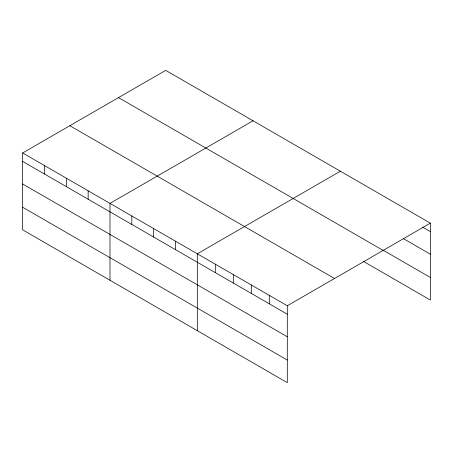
<?xml version="1.0" encoding="UTF-8"?>
<svg xmlns="http://www.w3.org/2000/svg" width="453" height="453" viewBox="0 0 453 453"><rect width="100%" height="100%" fill="white"/><g stroke="black" fill="none" stroke-linecap="round" stroke-linejoin="round"><path stroke-width="0.68" d="M287.293 336.789L287.293 305.752L22.65 152.961L22.65 229.841L287.293 382.632L287.293 336.789L22.65 183.997M363.765 261.596L430.35 300.039L430.35 223.159L165.707 70.368L22.65 152.961M253.04 120.792L109.983 203.386L109.983 280.26M340.373 171.211L197.315 253.805L197.315 330.684M287.293 305.752L430.35 223.159M422.553 227.112L430.35 231.613M403.357 238.606L430.35 254.195M382.961 250.096L430.35 277.457M118.499 97.627L383.142 250.413M69.858 125.708L334.501 278.499M22.65 161.415L287.293 314.206M22.65 207.259L287.293 360.05M269.297 295.362L269.297 303.816M251.302 284.971L251.302 293.425M233.306 274.586L233.306 283.034M215.311 264.195L215.311 272.649M175.481 241.2L175.481 249.654M153.646 228.595L153.646 237.049M131.817 215.99L131.817 224.445M88.148 190.775L88.148 199.229M66.314 178.171L66.314 186.625M44.485 165.566L44.485 174.02"/></g></svg>
